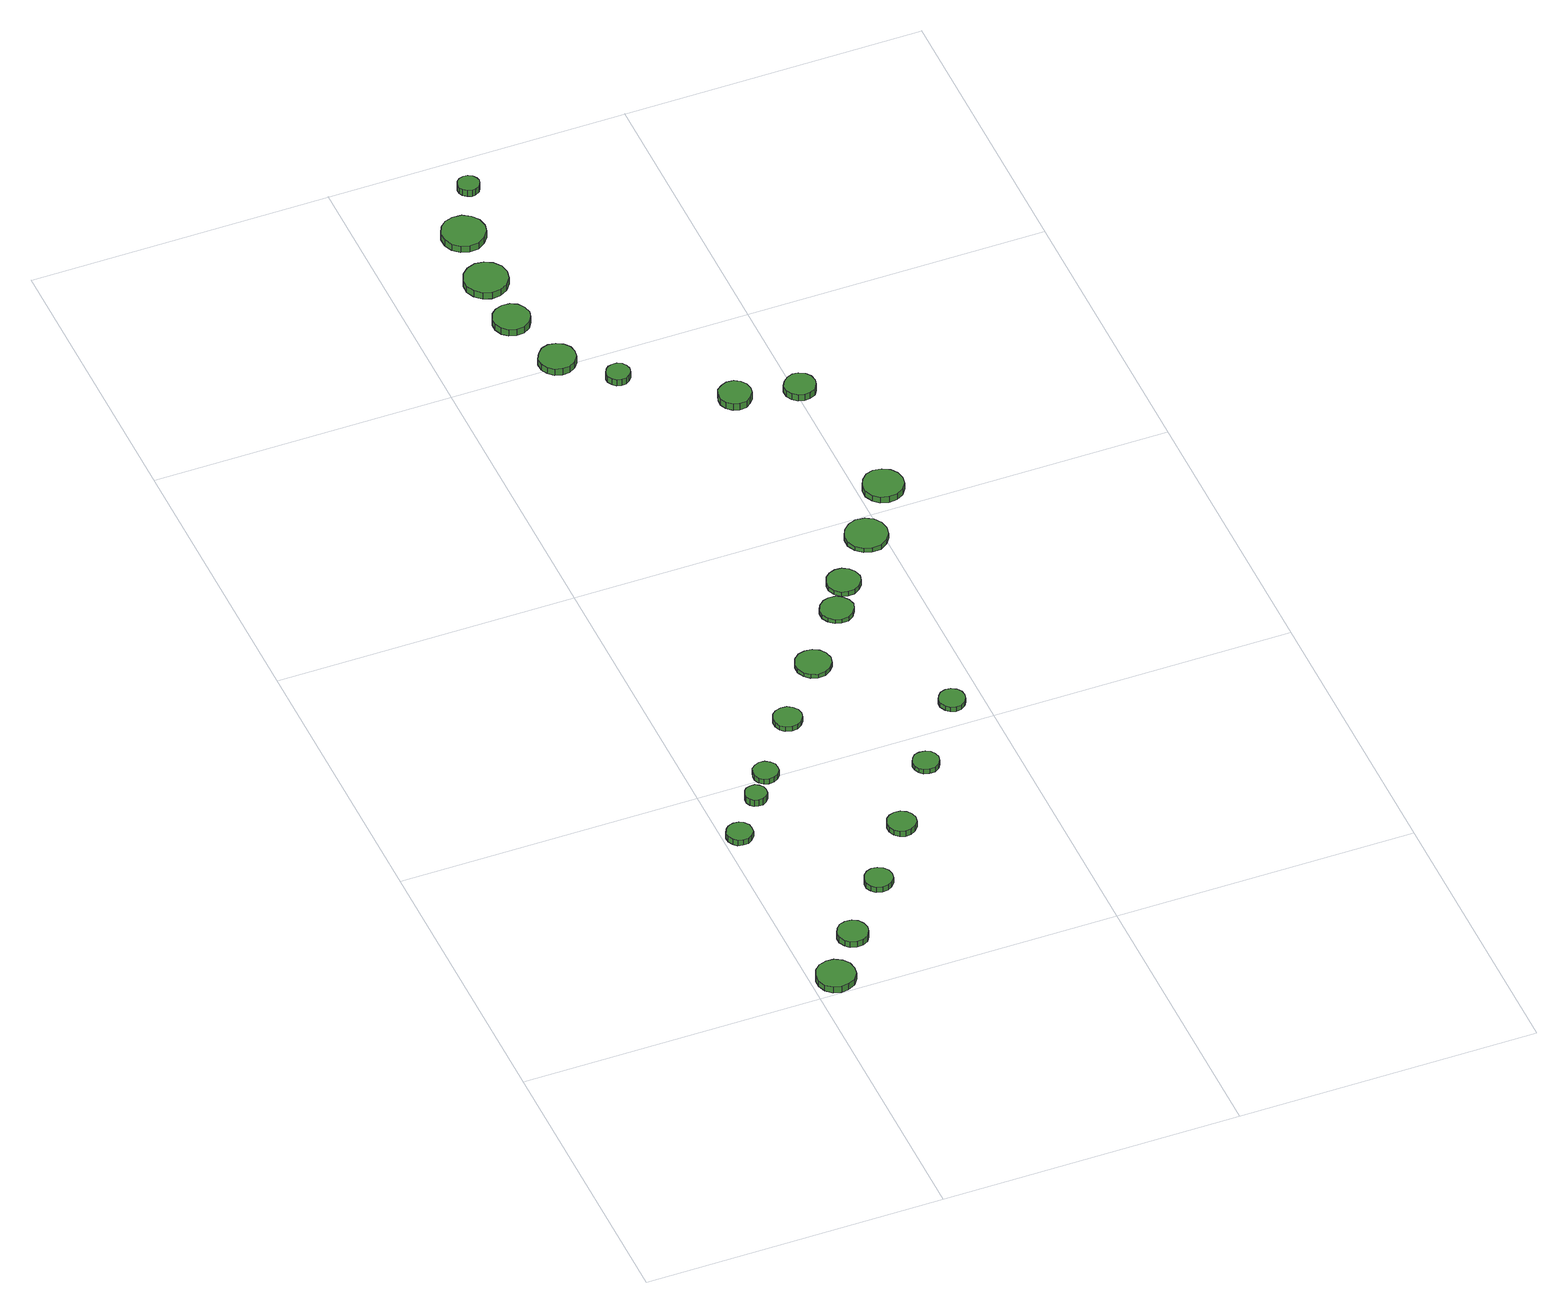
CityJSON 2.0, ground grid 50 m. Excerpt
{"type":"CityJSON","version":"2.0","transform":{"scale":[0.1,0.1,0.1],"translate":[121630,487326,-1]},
"CityObjects":{
"tree1":{"type":"SolitaryVegetationObject","attributes":{"function":"something"},"geometry":[{"type":"MultiSurface","lod":"1","boundaries":[[[0,1,2,3,4,5,6,7,8,9,10,11,12,13,14]],[[15,16,17,18,19,20,21,22,23,24,25,26,27,28,29]],[[0,29,28,1]],[[1,28,27,2]],[[2,27,26,3]],[[3,26,25,4]],[[4,25,24,5]],[[5,24,23,6]],[[6,23,22,7]],[[7,22,21,8]],[[8,21,20,9]],[[9,20,19,10]],[[10,19,18,11]],[[11,18,17,12]],[[12,17,16,13]],[[13,16,15,14]],[[14,15,29,0]]]}]},
"tree2":{"type":"SolitaryVegetationObject","attributes":{"function":"something"},"geometry":[{"type":"MultiSurface","lod":"1","boundaries":[[[30,31,32,33,34,35,36,37,38,39,40,41,42,43,44]],[[45,46,47,48,49,50,51,52,53,54,55,56,57,58,59]],[[30,59,58,31]],[[31,58,57,32]],[[32,57,56,33]],[[33,56,55,34]],[[34,55,54,35]],[[35,54,53,36]],[[36,53,52,37]],[[37,52,51,38]],[[38,51,50,39]],[[39,50,49,40]],[[40,49,48,41]],[[41,48,47,42]],[[42,47,46,43]],[[43,46,45,44]],[[44,45,59,30]]]}]},
"tree3":{"type":"SolitaryVegetationObject","attributes":{"function":"something"},"geometry":[{"type":"MultiSurface","lod":"1","boundaries":[[[60,61,62,63,64,65,66,67,68,69,70,71,72,73,74]],[[75,76,77,78,79,80,81,82,83,84,85,86,87,88,89]],[[60,89,88,61]],[[61,88,87,62]],[[62,87,86,63]],[[63,86,85,64]],[[64,85,84,65]],[[65,84,83,66]],[[66,83,82,67]],[[67,82,81,68]],[[68,81,80,69]],[[69,80,79,70]],[[70,79,78,71]],[[71,78,77,72]],[[72,77,76,73]],[[73,76,75,74]],[[74,75,89,60]]]}]},
"tree4":{"type":"SolitaryVegetationObject","attributes":{"function":"something"},"geometry":[{"type":"MultiSurface","lod":"1","boundaries":[[[90,91,92,93,94,95,96,97,98,99,100,101,102,103,104]],[[105,106,107,108,109,110,111,112,113,114,115,116,117,118,119]],[[90,119,118,91]],[[91,118,117,92]],[[92,117,116,93]],[[93,116,115,94]],[[94,115,114,95]],[[95,114,113,96]],[[96,113,112,97]],[[97,112,111,98]],[[98,111,110,99]],[[99,110,109,100]],[[100,109,108,101]],[[101,108,107,102]],[[102,107,106,103]],[[103,106,105,104]],[[104,105,119,90]]]}]},
"tree5":{"type":"SolitaryVegetationObject","attributes":{"function":"something"},"geometry":[{"type":"MultiSurface","lod":"1","boundaries":[[[120,121,122,123,124,125,126,127,128,129,130,131,132,133,134]],[[135,136,137,138,139,140,141,142,143,144,145,146,147,148,149]],[[120,149,148,121]],[[121,148,147,122]],[[122,147,146,123]],[[123,146,145,124]],[[124,145,144,125]],[[125,144,143,126]],[[126,143,142,127]],[[127,142,141,128]],[[128,141,140,129]],[[129,140,139,130]],[[130,139,138,131]],[[131,138,137,132]],[[132,137,136,133]],[[133,136,135,134]],[[134,135,149,120]]]}]},
"tree6":{"type":"SolitaryVegetationObject","attributes":{"function":"something"},"geometry":[{"type":"MultiSurface","lod":"1","boundaries":[[[150,151,152,153,154,155,156,157,158,159,160,161,162,163,164]],[[165,166,167,168,169,170,171,172,173,174,175,176,177,178,179]],[[150,179,178,151]],[[151,178,177,152]],[[152,177,176,153]],[[153,176,175,154]],[[154,175,174,155]],[[155,174,173,156]],[[156,173,172,157]],[[157,172,171,158]],[[158,171,170,159]],[[159,170,169,160]],[[160,169,168,161]],[[161,168,167,162]],[[162,167,166,163]],[[163,166,165,164]],[[164,165,179,150]]]}]},
"tree7":{"type":"SolitaryVegetationObject","attributes":{"function":"something"},"geometry":[{"type":"MultiSurface","lod":"1","boundaries":[[[180,181,182,183,184,185,186,187,188,189,190,191,192,193,194]],[[195,196,197,198,199,200,201,202,203,204,205,206,207,208,209]],[[180,209,208,181]],[[181,208,207,182]],[[182,207,206,183]],[[183,206,205,184]],[[184,205,204,185]],[[185,204,203,186]],[[186,203,202,187]],[[187,202,201,188]],[[188,201,200,189]],[[189,200,199,190]],[[190,199,198,191]],[[191,198,197,192]],[[192,197,196,193]],[[193,196,195,194]],[[194,195,209,180]]]}]},
"tree8":{"type":"SolitaryVegetationObject","attributes":{"function":"something"},"geometry":[{"type":"MultiSurface","lod":"1","boundaries":[[[210,211,212,213,214,215,216,217,218,219,220,221,222,223,224]],[[225,226,227,228,229,230,231,232,233,234,235,236,237,238,239]],[[210,239,238,211]],[[211,238,237,212]],[[212,237,236,213]],[[213,236,235,214]],[[214,235,234,215]],[[215,234,233,216]],[[216,233,232,217]],[[217,232,231,218]],[[218,231,230,219]],[[219,230,229,220]],[[220,229,228,221]],[[221,228,227,222]],[[222,227,226,223]],[[223,226,225,224]],[[224,225,239,210]]]}]},
"tree9":{"type":"SolitaryVegetationObject","attributes":{"function":"something"},"geometry":[{"type":"MultiSurface","lod":"1","boundaries":[[[240,241,242,243,244,245,246,247,248,249,250,251,252,253,254]],[[255,256,257,258,259,260,261,262,263,264,265,266,267,268,269]],[[240,269,268,241]],[[241,268,267,242]],[[242,267,266,243]],[[243,266,265,244]],[[244,265,264,245]],[[245,264,263,246]],[[246,263,262,247]],[[247,262,261,248]],[[248,261,260,249]],[[249,260,259,250]],[[250,259,258,251]],[[251,258,257,252]],[[252,257,256,253]],[[253,256,255,254]],[[254,255,269,240]]]}]},
"tree10":{"type":"SolitaryVegetationObject","attributes":{"function":"something"},"geometry":[{"type":"MultiSurface","lod":"1","boundaries":[[[270,271,272,273,274,275,276,277,278,279,280,281,282,283,284]],[[285,286,287,288,289,290,291,292,293,294,295,296,297,298,299]],[[270,299,298,271]],[[271,298,297,272]],[[272,297,296,273]],[[273,296,295,274]],[[274,295,294,275]],[[275,294,293,276]],[[276,293,292,277]],[[277,292,291,278]],[[278,291,290,279]],[[279,290,289,280]],[[280,289,288,281]],[[281,288,287,282]],[[282,287,286,283]],[[283,286,285,284]],[[284,285,299,270]]]}]},
"tree11":{"type":"SolitaryVegetationObject","attributes":{"function":"something"},"geometry":[{"type":"MultiSurface","lod":"1","boundaries":[[[300,301,302,303,304,305,306,307,308,309,310,311,312,313,314]],[[315,316,317,318,319,320,321,322,323,324,325,326,327,328,329]],[[300,329,328,301]],[[301,328,327,302]],[[302,327,326,303]],[[303,326,325,304]],[[304,325,324,305]],[[305,324,323,306]],[[306,323,322,307]],[[307,322,321,308]],[[308,321,320,309]],[[309,320,319,310]],[[310,319,318,311]],[[311,318,317,312]],[[312,317,316,313]],[[313,316,315,314]],[[314,315,329,300]]]}]},
"tree12":{"type":"SolitaryVegetationObject","attributes":{"function":"something"},"geometry":[{"type":"MultiSurface","lod":"1","boundaries":[[[330,331,332,333,334,335,336,337,338,339,340,341,342,343,344]],[[345,346,347,348,349,350,351,352,353,354,355,356,357,358,359]],[[330,359,358,331]],[[331,358,357,332]],[[332,357,356,333]],[[333,356,355,334]],[[334,355,354,335]],[[335,354,353,336]],[[336,353,352,337]],[[337,352,351,338]],[[338,351,350,339]],[[339,350,349,340]],[[340,349,348,341]],[[341,348,347,342]],[[342,347,346,343]],[[343,346,345,344]],[[344,345,359,330]]]}]},
"tree13":{"type":"SolitaryVegetationObject","attributes":{"function":"something"},"geometry":[{"type":"MultiSurface","lod":"1","boundaries":[[[360,361,362,363,364,365,366,367,368,369,370,371,372,373,374]],[[375,376,377,378,379,380,381,382,383,384,385,386,387,388,389]],[[360,389,388,361]],[[361,388,387,362]],[[362,387,386,363]],[[363,386,385,364]],[[364,385,384,365]],[[365,384,383,366]],[[366,383,382,367]],[[367,382,381,368]],[[368,381,380,369]],[[369,380,379,370]],[[370,379,378,371]],[[371,378,377,372]],[[372,377,376,373]],[[373,376,375,374]],[[374,375,389,360]]]}]},
"tree14":{"type":"SolitaryVegetationObject","attributes":{"function":"something"},"geometry":[{"type":"MultiSurface","lod":"1","boundaries":[[[390,391,392,393,394,395,396,397,398,399,400,401,402,403,404]],[[405,406,407,408,409,410,411,412,413,414,415,416,417,418,419]],[[390,419,418,391]],[[391,418,417,392]],[[392,417,416,393]],[[393,416,415,394]],[[394,415,414,395]],[[395,414,413,396]],[[396,413,412,397]],[[397,412,411,398]],[[398,411,410,399]],[[399,410,409,400]],[[400,409,408,401]],[[401,408,407,402]],[[402,407,406,403]],[[403,406,405,404]],[[404,405,419,390]]]}]},
"tree15":{"type":"SolitaryVegetationObject","attributes":{"function":"something"},"geometry":[{"type":"MultiSurface","lod":"1","boundaries":[[[420,421,422,423,424,425,426,427,428,429,430,431,432,433,434]],[[435,436,437,438,439,440,441,442,443,444,445,446,447,448,449]],[[420,449,448,421]],[[421,448,447,422]],[[422,447,446,423]],[[423,446,445,424]],[[424,445,444,425]],[[425,444,443,426]],[[426,443,442,427]],[[427,442,441,428]],[[428,441,440,429]],[[429,440,439,430]],[[430,439,438,431]],[[431,438,437,432]],[[432,437,436,433]],[[433,436,435,434]],[[434,435,449,420]]]}]},
"tree16":{"type":"SolitaryVegetationObject","attributes":{"function":"something"},"geometry":[{"type":"MultiSurface","lod":"1","boundaries":[[[450,451,452,453,454,455,456,457,458,459,460,461,462,463,464]],[[465,466,467,468,469,470,471,472,473,474,475,476,477,478,479]],[[450,479,478,451]],[[451,478,477,452]],[[452,477,476,453]],[[453,476,475,454]],[[454,475,474,455]],[[455,474,473,456]],[[456,473,472,457]],[[457,472,471,458]],[[458,471,470,459]],[[459,470,469,460]],[[460,469,468,461]],[[461,468,467,462]],[[462,467,466,463]],[[463,466,465,464]],[[464,465,479,450]]]}]},
"tree17":{"type":"SolitaryVegetationObject","attributes":{"function":"something"},"geometry":[{"type":"MultiSurface","lod":"1","boundaries":[[[480,481,482,483,484,485,486,487,488,489,490,491,492,493,494]],[[495,496,497,498,499,500,501,502,503,504,505,506,507,508,509]],[[480,509,508,481]],[[481,508,507,482]],[[482,507,506,483]],[[483,506,505,484]],[[484,505,504,485]],[[485,504,503,486]],[[486,503,502,487]],[[487,502,501,488]],[[488,501,500,489]],[[489,500,499,490]],[[490,499,498,491]],[[491,498,497,492]],[[492,497,496,493]],[[493,496,495,494]],[[494,495,509,480]]]}]},
"tree18":{"type":"SolitaryVegetationObject","attributes":{"function":"something"},"geometry":[{"type":"MultiSurface","lod":"1","boundaries":[[[510,511,512,513,514,515,516,517,518,519,520,521,522,523,524]],[[525,526,527,528,529,530,531,532,533,534,535,536,537,538,539]],[[510,539,538,511]],[[511,538,537,512]],[[512,537,536,513]],[[513,536,535,514]],[[514,535,534,515]],[[515,534,533,516]],[[516,533,532,517]],[[517,532,531,518]],[[518,531,530,519]],[[519,530,529,520]],[[520,529,528,521]],[[521,528,527,522]],[[522,527,526,523]],[[523,526,525,524]],[[524,525,539,510]]]}]},
"tree19":{"type":"SolitaryVegetationObject","attributes":{"function":"something"},"geometry":[{"type":"MultiSurface","lod":"1","boundaries":[[[540,541,542,543,544,545,546,547,548,549,550,551,552,553,554]],[[555,556,557,558,559,560,561,562,563,564,565,566,567,568,569]],[[540,569,568,541]],[[541,568,567,542]],[[542,567,566,543]],[[543,566,565,544]],[[544,565,564,545]],[[545,564,563,546]],[[546,563,562,547]],[[547,562,561,548]],[[548,561,560,549]],[[549,560,559,550]],[[550,559,558,551]],[[551,558,557,552]],[[552,557,556,553]],[[553,556,555,554]],[[554,555,569,540]]]}]},
"tree20":{"type":"SolitaryVegetationObject","attributes":{"function":"something"},"geometry":[{"type":"MultiSurface","lod":"1","boundaries":[[[570,571,572,573,574,575,576,577,578,579,580,581,582,583,584]],[[585,586,587,588,589,590,591,592,593,594,595,596,597,598,599]],[[570,599,598,571]],[[571,598,597,572]],[[572,597,596,573]],[[573,596,595,574]],[[574,595,594,575]],[[575,594,593,576]],[[576,593,592,577]],[[577,592,591,578]],[[578,591,590,579]],[[579,590,589,580]],[[580,589,588,581]],[[581,588,587,582]],[[582,587,586,583]],[[583,586,585,584]],[[584,585,599,570]]]}]},
"tree21":{"type":"SolitaryVegetationObject","attributes":{"function":"something"},"geometry":[{"type":"MultiSurface","lod":"1","boundaries":[[[600,601,602,603,604,605,606,607,608,609,610,611,612,613,614]],[[615,616,617,618,619,620,621,622,623,624,625,626,627,628,629]],[[600,629,628,601]],[[601,628,627,602]],[[602,627,626,603]],[[603,626,625,604]],[[604,625,624,605]],[[605,624,623,606]],[[606,623,622,607]],[[607,622,621,608]],[[608,621,620,609]],[[609,620,619,610]],[[610,619,618,611]],[[611,618,617,612]],[[612,617,616,613]],[[613,616,615,614]],[[614,615,629,600]]]}]},
"tree22":{"type":"SolitaryVegetationObject","attributes":{"function":"something"},"geometry":[{"type":"MultiSurface","lod":"1","boundaries":[[[630,631,632,633,634,635,636,637,638,639,640,641,642,643,644]],[[645,646,647,648,649,650,651,652,653,654,655,656,657,658,659]],[[630,659,658,631]],[[631,658,657,632]],[[632,657,656,633]],[[633,656,655,634]],[[634,655,654,635]],[[635,654,653,636]],[[636,653,652,637]],[[637,652,651,638]],[[638,651,650,639]],[[639,650,649,640]],[[640,649,648,641]],[[641,648,647,642]],[[642,647,646,643]],[[643,646,645,644]],[[644,645,659,630]]]}]},
"tree23":{"type":"SolitaryVegetationObject","attributes":{"function":"something"},"geometry":[{"type":"MultiSurface","lod":"1","boundaries":[[[660,661,662,663,664,665,666,667,668,669,670,671,672,673,674]],[[675,676,677,678,679,680,681,682,683,684,685,686,687,688,689]],[[660,689,688,661]],[[661,688,687,662]],[[662,687,686,663]],[[663,686,685,664]],[[664,685,684,665]],[[665,684,683,666]],[[666,683,682,667]],[[667,682,681,668]],[[668,681,680,669]],[[669,680,679,670]],[[670,679,678,671]],[[671,678,677,672]],[[672,677,676,673]],[[673,676,675,674]],[[674,675,689,660]]]}]}
},
"vertices":[
[72,33,18],[70,46,18],[62,57,18],[50,64,18],[37,65,18],[24,61,18],[14,52,18],[9,40,18],[9,27,18],[14,14,18],[24,5,18],[37,1,18],[50,3,18],[62,9,18],[70,20,18],[70,20,6],[62,9,6],[50,3,6],[37,1,6],[24,5,6],[14,14,6],[9,27,6],[9,40,6],[14,52,6],[24,61,6],[37,65,6],[50,64,6],[62,57,6],[70,46,6],[72,33,6],
[127,113,18],[125,123,18],[119,132,18],[110,137,18],[99,138,18],[89,135,18],[82,128,18],[77,118,18],[77,108,18],[82,98,18],[89,91,18],[99,88,18],[110,89,18],[119,94,18],[125,103,18],[125,103,6],[119,94,6],[110,89,6],[99,88,6],[89,91,6],[82,98,6],[77,108,6],[77,118,6],[82,128,6],[89,135,6],[99,138,6],[110,137,6],[119,132,6],[125,123,6],[127,113,6],
[48,393,18],[47,401,18],[41,409,18],[34,413,18],[25,414,18],[16,411,18],[10,405,18],[6,397,18],[6,388,18],[10,380,18],[16,374,18],[25,372,18],[34,372,18],[41,377,18],[47,384,18],[47,384,7],[41,377,7],[34,372,7],[25,372,7],[16,374,7],[10,380,7],[6,388,7],[6,397,7],[10,405,7],[16,411,7],[25,414,7],[34,413,7],[41,409,7],[47,401,7],[48,393,7],
[101,463,21],[100,470,21],[95,476,21],[89,480,21],[81,480,21],[74,478,21],[69,473,21],[66,466,21],[66,459,21],[69,452,21],[74,447,21],[81,445,21],[89,445,21],[95,449,21],[100,455,21],[100,455,8],[95,449,8],[89,445,8],[81,445,8],[74,447,8],[69,452,8],[66,459,8],[66,466,8],[69,473,8],[74,478,8],[81,480,8],[89,480,8],[95,476,8],[100,470,8],[101,463,8],
[210,213,17],[208,222,17],[202,230,17],[194,235,17],[184,236,17],[175,233,17],[168,226,17],[164,217,17],[164,208,17],[168,199,17],[175,193,17],[184,190,17],[194,191,17],[202,195,17],[208,203,17],[208,203,6],[202,195,6],[194,191,6],[184,190,6],[175,193,6],[168,199,6],[164,208,6],[164,217,6],[168,226,6],[175,233,6],[184,236,6],[194,235,6],[202,230,6],[208,222,6],[210,213,6],
[139,507,18],[138,515,18],[132,522,18],[125,527,18],[116,528,18],[108,525,18],[101,519,18],[98,511,18],[98,502,18],[101,494,18],[108,489,18],[116,486,18],[125,487,18],[132,491,18],[138,498,18],[138,498,8],[132,491,8],[125,487,8],[116,486,8],[108,489,8],[101,494,8],[98,502,8],[98,511,8],[101,519,8],[108,525,8],[116,528,8],[125,527,8],[132,522,8],[138,515,8],[139,507,8],
[293,318,18],[291,327,18],[285,335,18],[276,340,18],[266,341,18],[257,338,18],[250,332,18],[246,323,18],[246,313,18],[250,304,18],[257,297,18],[266,294,18],[276,295,18],[285,300,18],[291,308,18],[291,308,7],[285,300,7],[276,295,7],[266,294,7],[257,297,7],[250,304,7],[246,313,7],[246,323,7],[250,332,7],[257,338,7],[266,341,7],[276,340,7],[285,335,7],[291,327,7],[293,318,7],
[221,608,18],[219,617,18],[213,625,18],[205,630,18],[195,631,18],[185,628,18],[178,622,18],[174,613,18],[174,603,18],[178,593,18],[185,587,18],[195,584,18],[205,585,18],[213,590,18],[219,598,18],[219,598,9],[213,590,9],[205,585,9],[195,584,9],[185,587,9],[178,593,9],[174,603,9],[174,613,9],[178,622,9],[185,628,9],[195,631,9],[205,630,9],[213,625,9],[219,617,9],[221,608,9],
[380,434,17],[378,443,17],[373,450,17],[365,454,17],[356,455,17],[347,453,17],[341,447,17],[337,438,17],[337,429,17],[341,421,17],[347,415,17],[356,413,17],[365,413,17],[373,418,17],[378,425,17],[378,425,8],[373,418,8],[365,413,8],[356,413,8],[347,415,8],[341,421,8],[337,429,8],[337,438,8],[341,447,8],[347,453,8],[356,455,8],[365,454,8],[373,450,8],[378,443,8],[380,434,8],
[312,709,18],[309,721,18],[302,731,18],[292,737,18],[279,738,18],[268,735,18],[259,727,18],[254,715,18],[254,703,18],[259,692,18],[268,684,18],[279,680,18],[292,681,18],[302,688,18],[309,697,18],[309,697,10],[302,688,10],[292,681,10],[279,680,10],[268,684,10],[259,692,10],[254,703,10],[254,715,10],[259,727,10],[268,735,10],[279,738,10],[292,737,10],[302,731,10],[309,721,10],[312,709,10],
[392,810,18],[389,821,18],[382,830,18],[373,836,18],[361,837,18],[351,834,18],[342,826,18],[337,816,18],[337,804,18],[342,794,18],[351,786,18],[361,783,18],[373,784,18],[382,790,18],[389,799,18],[389,799,10],[382,790,10],[373,784,10],[361,783,10],[351,786,10],[342,794,10],[337,804,10],[337,816,10],[342,826,10],[351,834,10],[361,837,10],[373,836,10],[382,830,10],[389,821,10],[392,810,10],
[472,550,18],[470,559,18],[465,566,18],[457,571,18],[448,572,18],[439,569,18],[433,563,18],[429,555,18],[429,546,18],[433,537,18],[439,531,18],[448,528,18],[457,529,18],[465,534,18],[470,541,18],[470,541,9],[465,534,9],[457,529,9],[448,528,9],[439,531,9],[433,537,9],[429,546,9],[429,555,9],[433,563,9],[439,569,9],[448,572,9],[457,571,9],[465,566,9],[470,559,9],[472,550,9],
[211,1506,25],[209,1518,25],[201,1528,25],[190,1534,25],[178,1536,25],[166,1532,25],[157,1523,25],[151,1512,25],[151,1499,25],[157,1488,25],[166,1479,25],[178,1476,25],[190,1477,25],[201,1483,25],[209,1493,25],[209,1493,12],[201,1483,12],[190,1477,12],[178,1476,12],[166,1479,12],[157,1488,12],[151,1499,12],[151,1512,12],[157,1523,12],[166,1532,12],[178,1536,12],[190,1534,12],[201,1528,12],[209,1518,12],[211,1506,12],
[181,1618,24],[178,1630,24],[171,1641,24],[160,1647,24],[147,1648,24],[135,1644,24],[126,1636,24],[121,1624,24],[121,1612,24],[126,1600,24],[135,1592,24],[147,1588,24],[160,1589,24],[171,1596,24],[178,1606,24],[178,1606,11],[171,1596,11],[160,1589,11],[147,1588,11],[135,1592,11],[126,1600,11],[121,1612,11],[121,1624,11],[126,1636,11],[135,1644,11],[147,1648,11],[160,1647,11],[171,1641,11],[178,1630,11],[181,1618,11],
[426,865,18],[423,877,18],[416,886,18],[406,892,18],[395,893,18],[384,889,18],[376,882,18],[371,871,18],[371,860,18],[376,849,18],[384,841,18],[395,838,18],[406,839,18],[416,845,18],[423,854,18],[423,854,9],[416,845,9],[406,839,9],[395,838,9],[384,841,9],[376,849,9],[371,860,9],[371,871,9],[376,882,9],[384,889,9],[395,893,9],[406,892,9],[416,886,9],[423,877,9],[426,865,9],
[183,1714,27],[180,1729,27],[171,1741,27],[158,1748,27],[143,1750,27],[129,1745,27],[118,1735,27],[112,1721,27],[112,1706,27],[118,1693,27],[129,1683,27],[143,1678,27],[158,1680,27],[171,1687,27],[180,1699,27],[180,1699,14],[171,1687,14],[158,1680,14],[143,1678,14],[129,1683,14],[118,1693,14],[112,1706,14],[112,1721,14],[118,1735,14],[129,1745,14],[143,1750,14],[158,1748,14],[171,1741,14],[180,1729,14],[183,1714,14],
[275,1437,25],[273,1445,25],[268,1452,25],[261,1456,25],[253,1456,25],[246,1454,25],[240,1449,25],[236,1441,25],[236,1433,25],[240,1426,25],[246,1420,25],[253,1418,25],[261,1419,25],[268,1423,25],[273,1429,25],[273,1429,12],[268,1423,12],[261,1419,12],[253,1418,12],[246,1420,12],[240,1426,12],[236,1433,12],[236,1441,12],[240,1449,12],[246,1454,12],[253,1456,12],[261,1456,12],[268,1452,12],[273,1445,12],[275,1437,12],
[193,1828,25],[190,1843,25],[181,1855,25],[168,1863,25],[153,1864,25],[139,1860,25],[128,1850,25],[122,1836,25],[122,1821,25],[128,1807,25],[139,1797,25],[153,1793,25],[168,1794,25],[181,1802,25],[190,1814,25],[190,1814,12],[181,1802,12],[168,1794,12],[153,1793,12],[139,1797,12],[128,1807,12],[122,1821,12],[122,1836,12],[128,1850,12],[139,1860,12],[153,1864,12],[168,1863,12],[181,1855,12],[190,1843,12],[193,1828,12],
[507,952,18],[504,966,18],[496,978,18],[483,985,18],[468,987,18],[455,982,18],[444,972,18],[438,959,18],[438,944,18],[444,931,18],[455,921,18],[468,917,18],[483,918,18],[496,926,18],[504,937,18],[504,937,9],[496,926,9],[483,918,9],[468,917,9],[455,921,9],[444,931,9],[438,944,9],[438,959,9],[444,972,9],[455,982,9],[468,987,9],[483,985,9],[496,978,9],[504,966,9],[507,952,9],
[225,1928,24],[223,1935,24],[219,1941,24],[212,1945,24],[205,1946,24],[198,1944,24],[192,1939,24],[189,1932,24],[189,1924,24],[192,1918,24],[198,1913,24],[205,1910,24],[212,1911,24],[219,1915,24],[223,1921,24],[223,1921,12],[219,1915,12],[212,1911,12],[205,1910,12],[198,1913,12],[192,1918,12],[189,1924,12],[189,1932,12],[192,1939,12],[198,1944,12],[205,1946,12],[212,1945,12],[219,1941,12],[223,1935,12],[225,1928,12],
[432,1324,24],[430,1335,24],[423,1344,24],[414,1350,24],[402,1351,24],[392,1347,24],[383,1340,24],[379,1329,24],[379,1318,24],[383,1308,24],[392,1300,24],[402,1297,24],[414,1298,24],[423,1304,24],[430,1313,24],[430,1313,11],[423,1304,11],[414,1298,11],[402,1297,11],[392,1300,11],[383,1308,11],[379,1318,11],[379,1329,11],[383,1340,11],[392,1347,11],[402,1351,11],[414,1350,11],[423,1344,11],[430,1335,11],[432,1324,11],
[573,1046,21],[570,1059,21],[562,1070,21],[550,1077,21],[536,1079,21],[523,1075,21],[513,1065,21],[507,1053,21],[507,1039,21],[513,1026,21],[523,1017,21],[536,1013,21],[550,1014,21],[562,1021,21],[570,1032,21],[570,1032,9],[562,1021,9],[550,1014,9],[536,1013,9],[523,1017,9],[513,1026,9],[507,1039,9],[507,1053,9],[513,1065,9],[523,1075,9],[536,1079,9],[550,1077,9],[562,1070,9],[570,1059,9],[573,1046,9],
[532,1304,23],[530,1315,23],[524,1323,23],[514,1329,23],[504,1330,23],[494,1326,23],[486,1319,23],[481,1310,23],[481,1299,23],[486,1289,23],[494,1282,23],[504,1279,23],[514,1280,23],[524,1285,23],[530,1294,23],[530,1294,10],[524,1285,10],[514,1280,10],[504,1279,10],[494,1282,10],[486,1289,10],[481,1299,10],[481,1310,10],[486,1319,10],[494,1326,10],[504,1330,10],[514,1329,10],[524,1323,10],[530,1315,10],[532,1304,10]
]}
